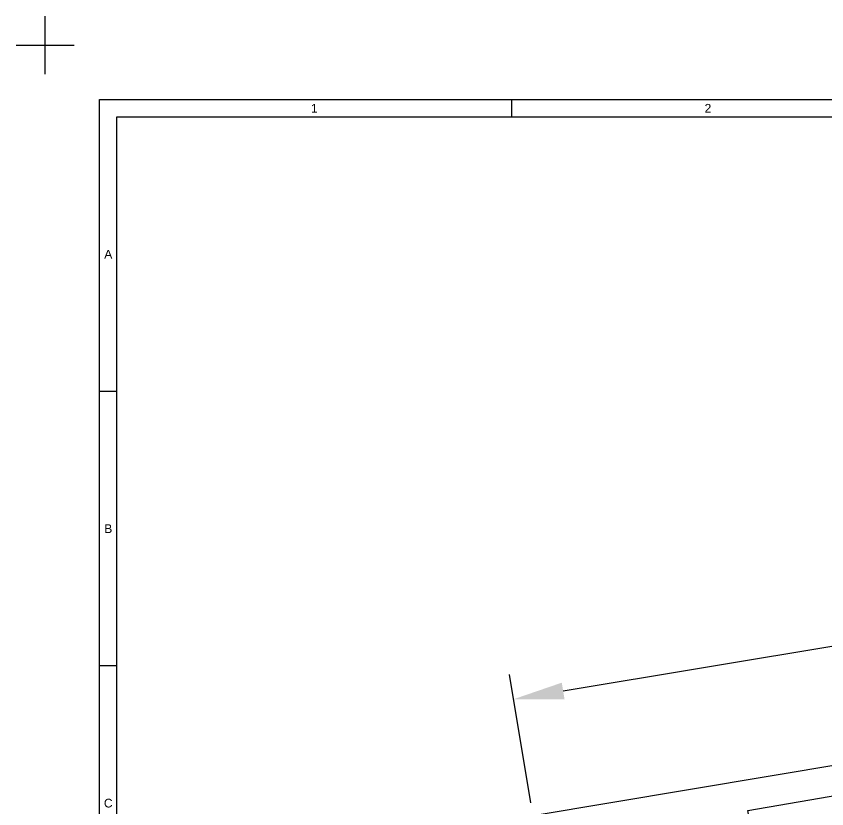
# Model space of a CAD drawing. Header units: inches. Extents: x -28 to 837, y -22 to 590.
# Drawn here: x -14.4 to 125.6, y 452.7 to 589.6 of the extents above; entities that cross this region are included whole.
import ezdxf
from ezdxf.enums import TextEntityAlignment as Align

# ---------------------------------------------------------------- set-up
doc = ezdxf.new("R2010")
doc.units = ezdxf.units.IN
doc.header["$MEASUREMENT"] = 0
doc.layers.add('0 @ 10', color=7, linetype='Continuous')
doc.styles.get("Standard").update_dxf_attribs({"font": 'arial.ttf'})
doc.dimstyles.new('Annotative', dxfattribs={"dimscale": 0, "dimtxt": 0.18, "dimasz": 0.18, "dimexe": 0.18, "dimexo": 0.0625, "dimgap": 0.09, "dimtad": 0, "dimtih": 1, "dimtoh": 1, "dimdec": 4, "dimzin": 0, "dimdsep": 46, "dimtxsty": 'Standard', "dimcen": 0.09, "dimadec": 0, "dimazin": 0, "dimtfac": 1, "dimtdec": 4, "dimtofl": 0, "dimtmove": 0, "dimatfit": 3, "dimfxl": 1, "dimtolj": 1, "dimtzin": 0, "dimarcsym": 0})

# ---------------------------------------------------------------- blocks, each defined once
blk = doc.blocks.new('*D27')
at = {"color": 0, "lineweight": -2}
for p, q in [((2351.54, 949.71), (2340.88, 1013.77)), ((1237.14, 817.41), (2318.27, 997.33)), ((1221.09, 761.58), (1210.43, 825.64))]:
    blk.add_line(p, q, dxfattribs=at)
at = {"color": 0}
for points in [[(2317.59, 1001.44), (2318.95, 993.22), (2342.93, 1001.44)], [(1236.45, 821.52), (1237.82, 813.3), (1212.48, 813.3)]]:
    blk.add_solid(points, dxfattribs=at)
at = {"layer": 'Defpoints', "color": 0}
for p in [(2342.93, 1001.44), (2352.56, 943.54), (1222.11, 755.41)]:
    blk.add_point(p, dxfattribs=at)
at = {"color": 0, "insert": (1774.58, 926.13), "char_height": 25, "attachment_point": 5, "rotation": 9.4486}
blk.add_mtext('1146', dxfattribs=at)
blk = doc.blocks.new('Garden')
blk.add_line((985.79444, 404.6395), (2116.24705, 592.76955))
at = {"layer": '0 @ 10'}
dim = blk.add_aligned_dim(p1=(985.79444, 404.6395), p2=(2116.24705, 592.76955), distance=58.69064, dimstyle='Annotative', override={"dimscale": 10, "dimtix": 0, "dimtofl": 0, "dimtmove": 0, "dimatfit": 3}, dxfattribs=at)
dim.commit()
dim.dimension.update_dxf_attribs({"geometry": '*D27', "text_midpoint": (1538.26451, 575.3553), "insert": (-236.31763, -350.77107)})

msp = doc.modelspace()

# ---------------------------------------------------------------- linework, layer by layer
for p, q in [((71.2, 572.2), (71.2, 575.2)), ((3, 524.8), (0, 524.8)), ((3, 477.4), (0, 477.4))]:
    msp.add_line(p, q)
for points in [[(0, 575.2), (822.2, 575.2), (822.2, 0), (0, 0)], [(3, 572.2), (819.2, 572.2), (819.2, 3), (3, 3)]]:
    msp.add_lwpolyline(points, close=True)
at = {"color": 5}
msp.add_lwpolyline([(111.97, 452.44), (380.04, 498.52), (381.98, 487.25), (113.91, 441.17)], close=True, dxfattribs=at)
msp.add_point((-9.4, 584.6))
at = {"layer": 'Defpoints'}
for p, q in [((-9.4, 579.6), (-9.4, 589.6)), ((-14.4, 584.6), (-4.4, 584.6))]:
    msp.add_line(p, q, dxfattribs=at)

# ---------------------------------------------------------------- block references
at = {"xscale": 0.3465639121819872, "yscale": 0.3465639121819872, "zscale": 0.6931278243639744}
msp.add_blockref('Garden', (-266.76, 311.36), dxfattribs=at)

# ---------------------------------------------------------------- texts
for s, p in [('1', (37.1, 572.95)), ('2', (105.1, 572.95)), ('A', (1.5, 547.75)), ('B', (1.5, 500.35)), ('C', (1.5, 452.95))]:
    msp.add_text(s, height=1.5).set_placement(p, align=Align.CENTER)

doc.saveas('drawing.dxf')
